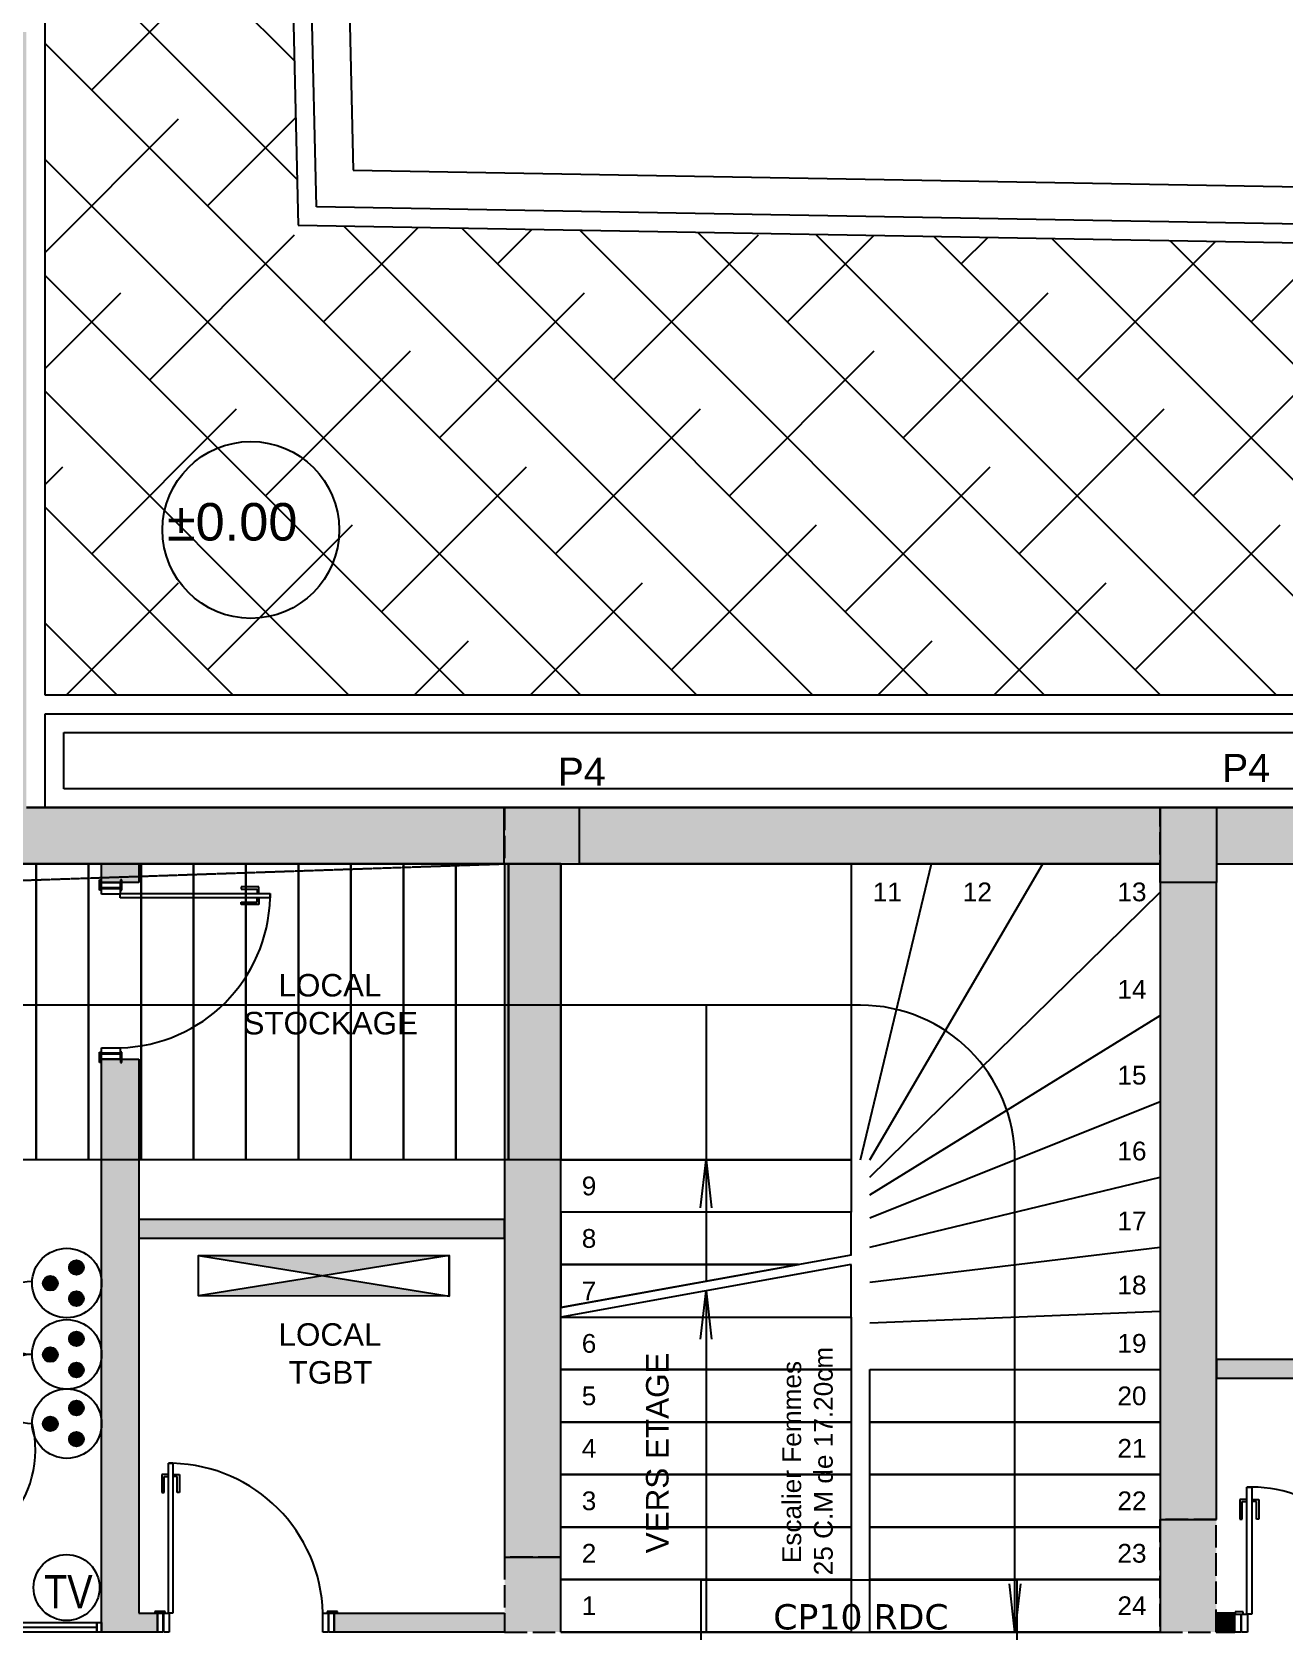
# Model space of a CAD drawing. Header units: millimetres. Extents: x 71819 to 78266, y 23672 to 38445.
# Drawn here: x 75117 to 75786, y 32115 to 32968 of the extents above; entities that cross this region are included whole.
import ezdxf
from ezdxf.enums import TextEntityAlignment as Align

# ---------------------------------------------------------------- set-up
doc = ezdxf.new("R2010")
doc.units = ezdxf.units.MM
for name, pattern in [('ACAD_ISO02W100', [15, 12, -3]), ('ACAD_ISO03W100', [30, 12, -18]), ('CACHE', [0.375, 0.25, -0.125]), ('DASHED2', [0.375, 0.25, -0.125])]:
    doc.linetypes.add(name, pattern=pattern)
for name, color, linetype in [('Plan Archi', 8, 'Continuous'), ('prise', 1, 'Continuous'), ('PRISES DE COURANT', 5, 'Continuous'), ('TP-0', 7, 'Continuous')]:
    doc.layers.add(name, color=color, linetype=linetype)
doc.layers.add('STRUCTURE POUTRES', color=5, linetype='ACAD_ISO03W100', lineweight=20)
doc.styles.add('ARIAL', font='arial.ttf')
doc.styles.get("Standard").update_dxf_attribs({"font": 'arial.ttf'})
doc.styles.add('STYLE_GENERE_1', font='ARIALN.TTF')
doc.styles.add('Verdana', font='verdana.ttf')

# ---------------------------------------------------------------- blocks, each defined once
blk = doc.blocks.new('Prise de courant normale')
at = {"layer": 'prise', "linetype": 'Continuous'}
for points in [[(-122.5, 51.1, 1), (-43.6, 51.1, 1)], [(43.6, 51.1, 1), (122.5, 51.1, 1)], [(-38.3, -88.5, 1), (40.6, -88.5, 1)]]:
    blk.add_hatch(color=5, dxfattribs=at).paths.add_polyline_path(points, flags=0)
at = {"layer": 'prise', "color": 1, "linetype": 'Continuous'}
blk.add_circle((0, 0), 185.4, dxfattribs=at)
at = {"layer": 'prise', "color": 5, "linetype": 'Continuous'}
for centre in [(-83.1, 51.1), (83.1, 51.1), (1.2, -88.5)]:
    blk.add_circle(centre, 39.4, dxfattribs=at)
blk = doc.blocks.new('Prise télévision')
at = {"layer": 'prise', "color": 1, "linetype": 'Continuous'}
blk.add_circle((0, 0), 176.1, dxfattribs=at)
at = {"layer": 'prise', "color": 4, "linetype": 'Continuous', "insert": (-120.4, -110.7), "char_height": 177.188, "attachment_point": 7, "style": 'STYLE_GENERE_1'}
blk.add_mtext('{\\fArial Narrow|b0|i0|c0|p34;TV}', dxfattribs=at)
blk = doc.blocks.new('ETIQ ECL')
at = {"color": 6, "linetype": 'ByBlock'}
blk.add_lwpolyline([(-28.09, 19.8), (28.09, 19.8), (28.09, -19.8), (-28.09, -19.8)], close=True, dxfattribs=at)
at = {"layer": 'STRUCTURE POUTRES', "color": 6, "linetype": 'ByBlock'}
for points in [[(-28.09, 19.8), (28.09, 19.8), (28.09, 6.6), (-28.09, 6.6)], [(-28.09, 6.6), (28.09, 6.6), (28.09, -6.6), (-28.09, -6.6)], [(-28.09, -6.6), (28.09, -6.6), (28.09, -19.8), (-28.09, -19.8)]]:
    blk.add_lwpolyline(points, close=True, dxfattribs=at)
at = {"layer": 'STRUCTURE POUTRES', "color": 6, "linetype": 'ByBlock', "style": 'Verdana'}
for tag, p in [('CIRCUIT', (0.33, 10.99)), ('CABLE', (-0.49, -2.08)), ('SECTION', (0.37, -14.32))]:
    blk.add_attdef(tag, text='', height=4.5, dxfattribs=at).set_placement(p, align=Align.CENTER)
blk = doc.blocks.new('ar N')
at = {"layer": 'TP-0'}
h = blk.add_hatch(color=5, dxfattribs=at)
h.dxf.hatch_style = 1
h.paths.add_polyline_path([(2, 0.4), (-2.95, 0.4), (-0.475, 0)])
h.paths.add_polyline_path([(-0.475, 0), (-2.95, -0.4), (2, -0.4)])
at = {"color": 5}
blk.add_lwpolyline([(2, -0.4), (-2.95, -0.4), (-2.95, 0.4), (2, 0.4)], close=True, dxfattribs=at)
at = {"layer": 'TP-0', "color": 5}
blk.add_lwpolyline([(-2.95, 0.4), (2, 0.4), (2, -0.4), (-2.95, -0.4)], close=True, dxfattribs=at)
blk.add_lwpolyline([(-2.95, 0.4), (2, -0.4), (2, 0.4), (-2.95, -0.4)], dxfattribs=at)

msp = doc.modelspace()

# ---------------------------------------------------------------- hatches: boundary and pattern name
at = {"layer": 'Plan Archi'}
h = msp.add_hatch(color=256, dxfattribs=at)
h.dxf.hatch_style = 1
h.paths.add_polyline_path([(75369.4, 32524.65), (75369.4, 32554.65), (75114.43, 32554.65), (75114.43, 32968.47), (74888.71, 32968.47), (74888.71, 33205.93), (74858.71, 33205.93), (74858.71, 32744.65), (74848.71, 32744.65), (74848.71, 32734.65), (74878.71, 32734.65), (74878.71, 32724.65), (74888.71, 32724.65), (74888.71, 32734.65), (74980.13, 32734.65), (74980.13, 32744.65), (74888.71, 32744.65), (74888.71, 32938.47), (75084.43, 32938.47), (75084.43, 32744.65), (75074.43, 32744.65), (75074.43, 32734.65), (75084.43, 32734.65), (75084.43, 32554.65), (74888.71, 32554.65), (74888.71, 32524.65)])
at = {"layer": 'Plan Archi', "linetype": 'ACAD_ISO02W100'}
for points in [[(75369.58, 32554.65), (75369.58, 32524.65), (75409.58, 32524.65), (75409.58, 32554.65)], [(75719.32, 32114.77), (75749.32, 32114.77), (75749.32, 32174.78), (75719.32, 32174.78)], [(75719.32, 32114.77), (75749.32, 32114.77), (75749.32, 32174.78), (75719.32, 32174.78)], [(75399.58, 32154.77), (75369.58, 32154.77), (75369.58, 32114.77), (75399.58, 32114.77)]]:
    msp.add_hatch(color=256, dxfattribs=at).paths.add_polyline_path(points)
at = {"layer": 'Plan Archi'}
h = msp.add_hatch(color=256, dxfattribs=at)
h.dxf.hatch_style = 1
h.paths.add_polyline_path([(75409.58, 32554.66), (75719.43, 32554.66), (75719.43, 32524.66), (75409.58, 32524.66)])
h = msp.add_hatch(color=256, dxfattribs=at)
h.dxf.hatch_style = 1
h.paths.add_polyline_path([(75409.58, 32554.66), (75719.43, 32554.66), (75719.43, 32524.66), (75409.58, 32524.66)])
at = {"layer": 'Plan Archi', "linetype": 'ACAD_ISO02W100'}
h = msp.add_hatch(color=256, dxfattribs=at)
h.dxf.hatch_style = 1
h.paths.add_polyline_path([(75719.43, 32554.62), (75749.43, 32554.62), (75749.43, 32514.62), (75719.43, 32514.62)])
at = {"layer": 'Plan Archi'}
h = msp.add_hatch(color=256, dxfattribs=at)
h.dxf.hatch_style = 1
h.paths.add_polyline_path([(75749.43, 32554.65), (75749.43, 32524.66), (75802.25, 32524.66), (75802.25, 32554.65)])
h = msp.add_hatch(color=256, dxfattribs=at)
h.dxf.hatch_style = 1
h.paths.add_polyline_path([(75749.43, 32554.65), (75749.43, 32524.66), (75802.25, 32524.66), (75802.25, 32554.65)])
h = msp.add_hatch(color=256, dxfattribs=at)
h.dxf.hatch_style = 1
h.paths.add_polyline_path([(75154.43, 32514.65), (75154.43, 32524.66), (75174.43, 32524.66), (75174.43, 32514.65)])
h = msp.add_hatch(color=256, dxfattribs=at)
h.dxf.hatch_style = 1
h.paths.add_polyline_path([(75369.58, 32154.77), (75399.58, 32154.77), (75399.58, 32524.66), (75369.58, 32524.66)])
h = msp.add_hatch(color=256, dxfattribs=at)
h.dxf.hatch_style = 1
h.paths.add_polyline_path([(75749.43, 32514.62), (75719.43, 32514.62), (75719.43, 32174.78), (75749.43, 32174.78)])
h = msp.add_hatch(color=256, dxfattribs=at)
h.dxf.hatch_style = 1
h.paths.add_polyline_path([(75174.43, 32124.77), (75184.43, 32124.77), (75184.43, 32114.77), (75154.43, 32114.77), (75154.43, 32420.36), (75174.43, 32420.36)])
h = msp.add_hatch(color=256, dxfattribs=at)
h.dxf.hatch_style = 1
h.paths.add_polyline_path([(75174.43, 32324.92), (75369.58, 32324.92), (75369.58, 32334.92), (75174.43, 32334.92)])
h = msp.add_hatch(color=256, dxfattribs=at)
h.dxf.hatch_style = 1
h.paths.add_polyline_path([(75842.8, 32114.77), (76032.7, 32114.77), (76032.7, 32124.77), (75967.7, 32124.77), (75967.7, 32250.13), (76032.7, 32250.13), (76032.7, 32260.13), (75749.43, 32260.13), (75749.43, 32250.13), (75957.7, 32250.13), (75957.7, 32124.77), (75842.8, 32124.77)])
h = msp.add_hatch(color=256, dxfattribs=at)
h.dxf.hatch_style = 1
h.paths.add_polyline_path([(75278.72, 32124.77), (75369.53, 32124.77), (75369.53, 32114.77), (75278.72, 32114.77)])
h = msp.add_hatch(color=256, dxfattribs=at)
h.dxf.hatch_style = 1
h.paths.add_polyline_path([(75759.32, 32124.77), (75749.32, 32124.77), (75749.32, 32114.77), (75759.32, 32114.77)])

# ---------------------------------------------------------------- linework, layer by layer
at = {"layer": 'Plan Archi', "color": 0}
for p, q in [((75274.59, 33523.76), (75288.71, 32894.82)), ((75269.15, 32875.16), (75255.02, 33504.37)), ((75288.71, 32894.82), (77804.3, 32850.63)), ((77784.55, 32830.98), (75269.15, 32875.16))]:
    msp.add_line(p, q, dxfattribs=at)
at = {"layer": 'Plan Archi'}
for p, q in [((74634.48, 33514.18), (75258.82, 32889.85)), ((74698.39, 33512.14), (75257.4, 32953.14)), ((75245.23, 33494.68), (75259.37, 32865.33)), ((75149.24, 32937.55), (75226.58, 33014.89)), ((75124.43, 32614.65), (75124.43, 32978.47)), ((75124.43, 32962.36), (75472.14, 32614.65)), ((75124.43, 32850.87), (75195.64, 32922.08)), ((75211.11, 32875.68), (75258.08, 32922.65)), ((75124.43, 32900.49), (75410.27, 32614.65)), ((75180.18, 32782.87), (75257.52, 32860.21)), ((75259.37, 32865.33), (77774.67, 32821.15)), ((75272.98, 32813.81), (75323.38, 32864.21)), ((75283.76, 32864.9), (75534.01, 32614.65)), ((75346.74, 32863.8), (75595.88, 32614.65)), ((75365.79, 32844.74), (75384.19, 32863.14)), ((75409.72, 32862.69), (75657.75, 32614.65)), ((75427.66, 32782.87), (75505, 32860.21)), ((75472.7, 32861.58), (75719.63, 32614.65)), ((75520.47, 32813.81), (75566.6, 32859.94)), ((75535.67, 32860.48), (75781.5, 32614.65)), ((75598.65, 32859.37), (75843.37, 32614.65)), ((75613.28, 32844.74), (75627.4, 32858.87)), ((75661.63, 32858.27), (75905.24, 32614.65)), ((75675.15, 32782.87), (75749.01, 32856.73)), ((75724.61, 32857.16), (75967.11, 32614.65)), ((75767.96, 32813.81), (75809.81, 32855.66)), ((75124.43, 32838.62), (75348.4, 32614.65)), ((75124.43, 32789), (75164.71, 32829.28)), ((75334.86, 32751.94), (75412.2, 32829.28)), ((75582.34, 32751.94), (75659.68, 32829.28)), ((75242.05, 32721), (75319.39, 32798.34)), ((75489.54, 32721), (75566.88, 32798.34)), ((75737.02, 32721), (75814.36, 32798.34)), ((75124.43, 32776.75), (75286.52, 32614.65)), ((75149.24, 32690.06), (75226.58, 32767.4)), ((75396.73, 32690.06), (75474.07, 32767.4)), ((75644.21, 32690.06), (75721.55, 32767.4)), ((75124.43, 32727.12), (75133.77, 32736.47)), ((75303.92, 32659.13), (75381.26, 32736.47)), ((75551.41, 32659.13), (75628.75, 32736.47)), ((75124.43, 32714.88), (75224.65, 32614.65)), ((75211.11, 32628.19), (75288.45, 32705.53)), ((75458.6, 32628.19), (75535.94, 32705.53)), ((75706.09, 32628.19), (75783.43, 32705.53)), ((75135.7, 32614.65), (75195.64, 32674.6)), ((75383.19, 32614.65), (75443.13, 32674.6)), ((75630.68, 32614.65), (75690.62, 32674.6)), ((75124.43, 32653.01), (75162.78, 32614.65)), ((75321.32, 32614.65), (75350.32, 32643.66)), ((75568.8, 32614.65), (75597.81, 32643.66)), ((77590.32, 32614.66), (75124.43, 32614.65)), ((75124.43, 32604.65), (77580.32, 32604.66)), ((75124.43, 32554.65), (75124.43, 32604.65)), ((75134.43, 32594.65), (77570.32, 32594.66)), ((75134.43, 32564.65), (75134.43, 32594.65)), ((77540.32, 32564.66), (75134.43, 32564.65)), ((75369.4, 32554.65), (75114.43, 32554.65)), ((77530.32, 32554.66), (75124.43, 32554.65)), ((75369.4, 32524.65), (75369.4, 32554.65)), ((75409.58, 32554.66), (75719.43, 32554.66)), ((75409.58, 32524.66), (75409.58, 32554.66)), ((75719.43, 32554.66), (75719.43, 32524.66)), ((75749.43, 32554.65), (75749.43, 32524.66)), ((75802.25, 32554.65), (75749.43, 32554.65)), ((74888.71, 32524.65), (75369.4, 32524.65)), ((75154.43, 32514.65), (75154.43, 32524.66)), ((75154.43, 32524.66), (75174.43, 32524.66)), ((75174.43, 32524.66), (75174.43, 32514.65)), ((75399.58, 32524.66), (75369.58, 32524.66)), ((75369.58, 32524.66), (75369.58, 32154.77)), ((75399.58, 32524.66), (75554.51, 32524.66)), ((75399.58, 32366.77), (75399.58, 32524.66)), ((75399.58, 32154.77), (75399.58, 32524.66)), ((75719.43, 32524.66), (75409.58, 32524.66)), ((75554.51, 32524.66), (75719.43, 32524.66)), ((75554.51, 32524.66), (75554.51, 32366.77)), ((75559.51, 32366.77), (75597.39, 32524.66)), ((75564.51, 32366.77), (75656.74, 32524.66)), ((75719.43, 32524.66), (75719.43, 32114.77)), ((75749.43, 32524.66), (75802.25, 32524.66)), ((75153.48, 32510.58), (75153.48, 32516.15)), ((75153.48, 32516.15), (75154.29, 32516.15)), ((75154.29, 32510.58), (75153.48, 32510.58)), ((75154.29, 32516.15), (75154.29, 32510.58)), ((75174.43, 32514.65), (75154.43, 32514.65)), ((75154.43, 32511.8), (75154.43, 32514.65)), ((75154.43, 32514.65), (75164.43, 32514.65)), ((75164.43, 32511.8), (75154.43, 32511.8)), ((75154.43, 32508.54), (75154.43, 32511.39)), ((75154.43, 32511.39), (75164.43, 32511.39)), ((75164.43, 32514.65), (75164.43, 32508.54)), ((75164.43, 32514.52), (75164.43, 32510.71)), ((75164.43, 32511.39), (75164.43, 32508.54)), ((75165.38, 32516.15), (75164.56, 32516.15)), ((75164.56, 32516.15), (75164.56, 32510.58)), ((75164.56, 32510.58), (75165.38, 32510.58)), ((75165.38, 32510.58), (75165.38, 32516.15)), ((75238.47, 32512.34), (75228.94, 32512.34)), ((75228.94, 32512.34), (75228.94, 32511.12)), ((75228.94, 32511.12), (75237.47, 32511.12)), ((75237.47, 32511.12), (75237.47, 32508.9)), ((75238.47, 32508.97), (75238.47, 32512.34)), ((75564.51, 32357.44), (75719.43, 32509.53)), ((75749.43, 32514.62), (75719.43, 32514.62)), ((75719.43, 32514.62), (75719.43, 32174.78)), ((75749.43, 32174.78), (75749.43, 32514.62)), ((75164.43, 32508.54), (75154.43, 32508.54)), ((75164.43, 32508.82), (75244.44, 32508.82)), ((75164.43, 32506.47), (75164.43, 32508.82)), ((75244.44, 32506.47), (75164.43, 32506.47)), ((75228.94, 32504.18), (75237.47, 32504.18)), ((75228.94, 32502.96), (75228.94, 32504.18)), ((75238.47, 32502.96), (75228.94, 32502.96)), ((75237.47, 32504.18), (75237.47, 32506.4)), ((75238.47, 32506.33), (75238.47, 32502.96)), ((75244.44, 32508.82), (75244.44, 32506.47)), ((75244.44, 32506.47), (75244.44, 32508.82)), ((75554.51, 32449.2), (75477.07, 32449.2)), ((75477.07, 32449.2), (75477.07, 32301.85)), ((75559.51, 32449.2), (75554.51, 32449.2)), ((75564.51, 32348.11), (75719.43, 32443.68)), ((75153.48, 32418.59), (75153.48, 32424.16)), ((75153.48, 32424.16), (75154.29, 32424.16)), ((75154.29, 32424.16), (75154.29, 32418.59)), ((75154.43, 32423.62), (75154.43, 32426.47)), ((75154.43, 32426.47), (75164.43, 32426.47)), ((75164.43, 32426.47), (75164.43, 32423.62)), ((75165.38, 32424.16), (75164.56, 32424.16)), ((75164.56, 32424.16), (75164.56, 32418.59)), ((75165.38, 32418.59), (75165.38, 32424.16)), ((75154.29, 32418.59), (75153.48, 32418.59)), ((75164.43, 32423.62), (75154.43, 32423.62)), ((75154.43, 32420.36), (75154.43, 32423.21)), ((75154.43, 32423.21), (75164.43, 32423.21)), ((75164.43, 32420.36), (75154.43, 32420.36)), ((75154.43, 32114.77), (75154.43, 32420.36)), ((75154.43, 32420.36), (75174.43, 32420.36)), ((75164.43, 32423.21), (75164.43, 32420.36)), ((75164.56, 32418.59), (75165.38, 32418.59)), ((75174.43, 32420.36), (75174.43, 32124.77)), ((75564.51, 32335.67), (75719.43, 32397.89)), ((75399.58, 32338.77), (75399.58, 32366.77)), ((75399.58, 32366.77), (75554.51, 32366.77)), ((75554.51, 32366.77), (75399.58, 32366.77)), ((75474.08, 32341.03), (75477.07, 32366.77)), ((75477.07, 32366.77), (75480.07, 32341.03)), ((75554.51, 32366.77), (75554.51, 32338.77)), ((75641.94, 32114.77), (75641.94, 32366.77)), ((75564.51, 32320.11), (75719.43, 32357.44)), ((75554.51, 32338.77), (75399.58, 32338.77)), ((75399.58, 32338.77), (75399.58, 32310.77)), ((75554.51, 32338.77), (75399.58, 32338.77)), ((75554.51, 32315.85), (75554.51, 32338.77)), ((75369.58, 32334.92), (75174.43, 32334.92)), ((75174.43, 32334.92), (75174.43, 32324.92)), ((75369.58, 32324.92), (75369.58, 32334.92)), ((75174.43, 32324.92), (75369.58, 32324.92)), ((75554.51, 32315.85), (75399.58, 32287.85)), ((75564.51, 32301.44), (75719.43, 32320.11)), ((75526.4, 32310.77), (75399.58, 32310.77)), ((75399.58, 32310.77), (75399.58, 32287.85)), ((75399.58, 32287.85), (75526.4, 32310.77)), ((75399.58, 32310.77), (75526.4, 32310.77)), ((75554.51, 32310.77), (75399.58, 32282.77)), ((75554.51, 32282.77), (75554.51, 32310.77)), ((75474.08, 32271.03), (75477.07, 32296.77)), ((75477.07, 32296.77), (75480.07, 32271.03)), ((75477.07, 32296.77), (75477.07, 32114.77)), ((75399.58, 32282.77), (75554.51, 32282.77)), ((75399.58, 32254.77), (75399.58, 32282.77)), ((75399.58, 32282.77), (75554.51, 32282.77)), ((75554.51, 32282.77), (75554.51, 32254.77)), ((75564.51, 32279.66), (75719.43, 32285.88)), ((75399.58, 32226.77), (75399.58, 32254.77)), ((75399.58, 32254.77), (75554.51, 32254.77)), ((75554.51, 32254.77), (75399.58, 32254.77)), ((75554.51, 32254.77), (75554.51, 32226.77)), ((75564.51, 32226.77), (75564.51, 32254.77)), ((75564.51, 32254.77), (75719.43, 32254.77)), ((75719.43, 32254.77), (75719.43, 32226.77)), ((76032.7, 32260.13), (75749.43, 32260.13)), ((75749.43, 32260.13), (75749.43, 32250.13)), ((75749.43, 32250.13), (75957.7, 32250.13)), ((75399.58, 32198.77), (75399.58, 32226.77)), ((75399.58, 32226.77), (75554.51, 32226.77)), ((75554.51, 32226.77), (75399.58, 32226.77)), ((75554.51, 32226.77), (75554.51, 32198.77)), ((75719.43, 32226.77), (75564.51, 32226.77)), ((75564.51, 32198.77), (75564.51, 32226.77)), ((75564.51, 32226.77), (75719.43, 32226.77)), ((75719.43, 32226.77), (75719.43, 32198.77)), ((75190.26, 32124.77), (75190.26, 32204.78)), ((75190.26, 32204.78), (75192.61, 32204.78)), ((75192.61, 32204.78), (75190.26, 32204.78)), ((75192.61, 32204.78), (75192.61, 32124.77)), ((75186.74, 32198.81), (75186.74, 32189.28)), ((75190.11, 32198.81), (75186.74, 32198.81)), ((75187.96, 32189.28), (75187.96, 32197.81)), ((75187.96, 32197.81), (75190.19, 32197.81)), ((75194.9, 32197.81), (75192.68, 32197.81)), ((75192.75, 32198.81), (75196.12, 32198.81)), ((75194.9, 32189.28), (75194.9, 32197.81)), ((75196.12, 32198.81), (75196.12, 32189.28)), ((75399.58, 32170.77), (75399.58, 32198.77)), ((75399.58, 32198.77), (75554.51, 32198.77)), ((75554.51, 32198.77), (75399.58, 32198.77)), ((75554.51, 32198.77), (75554.51, 32170.77)), ((75719.43, 32198.77), (75564.51, 32198.77)), ((75564.51, 32170.77), (75564.51, 32198.77)), ((75564.51, 32198.77), (75719.43, 32198.77)), ((75719.43, 32198.77), (75719.43, 32170.77)), ((75186.74, 32189.28), (75187.96, 32189.28)), ((75196.12, 32189.28), (75194.9, 32189.28)), ((75761.86, 32185.5), (75761.86, 32175.04)), ((75765.56, 32185.5), (75761.86, 32185.5)), ((75765.72, 32124.31), (75765.72, 32192.05)), ((75765.72, 32192.05), (75768.29, 32192.05)), ((75768.29, 32192.05), (75765.72, 32192.05)), ((75768.29, 32192.05), (75768.29, 32124.31)), ((75768.45, 32185.5), (75772.15, 32185.5)), ((75772.15, 32185.5), (75772.15, 32175.04)), ((75763.2, 32175.04), (75763.2, 32184.4)), ((75763.2, 32184.4), (75765.64, 32184.4)), ((75770.81, 32184.4), (75768.37, 32184.4)), ((75770.81, 32175.04), (75770.81, 32184.4)), ((75399.58, 32142.77), (75399.58, 32170.77)), ((75399.58, 32170.77), (75554.51, 32170.77)), ((75554.51, 32170.77), (75399.58, 32170.77)), ((75554.51, 32170.77), (75554.51, 32142.77)), ((75719.43, 32170.77), (75564.51, 32170.77)), ((75564.51, 32142.77), (75564.51, 32170.77)), ((75564.51, 32170.77), (75719.43, 32170.77)), ((75719.43, 32174.78), (75749.43, 32174.78)), ((75719.43, 32170.77), (75719.43, 32142.77)), ((75761.86, 32175.04), (75763.2, 32175.04)), ((75772.15, 32175.04), (75770.81, 32175.04)), ((75369.58, 32154.77), (75399.58, 32154.77)), ((75399.58, 32114.77), (75399.58, 32142.77)), ((75399.58, 32142.77), (75554.51, 32142.77)), ((75554.51, 32142.77), (75399.58, 32142.77)), ((75554.51, 32142.77), (75554.51, 32114.77)), ((75719.43, 32142.77), (75564.51, 32142.77)), ((75564.51, 32114.77), (75564.51, 32142.77)), ((75564.51, 32142.77), (75719.43, 32142.77)), ((75719.43, 32142.77), (75719.43, 32114.77)), ((75641.94, 32114.77), (75638.95, 32140.51)), ((75644.93, 32140.51), (75641.94, 32114.77)), ((75188.5, 32125.72), (75182.93, 32125.72)), ((75182.93, 32125.72), (75182.93, 32124.91)), ((75188.5, 32124.91), (75188.5, 32125.72)), ((75280.49, 32125.72), (75274.92, 32125.72)), ((75274.92, 32125.72), (75274.92, 32124.91)), ((75280.49, 32124.91), (75280.49, 32125.72)), ((75763.64, 32125.5), (75759.47, 32125.5)), ((75759.47, 32125.5), (75759.47, 32124.31)), ((75763.64, 32124.31), (75763.64, 32125.5)), ((74863.71, 32119.77), (75151.93, 32119.77)), ((74863.71, 32117.27), (75151.93, 32117.27)), ((75151.93, 32119.77), (75154.43, 32119.77)), ((75151.93, 32114.77), (75151.93, 32119.77)), ((75151.93, 32119.77), (75151.93, 32114.77)), ((75154.43, 32119.77), (75154.43, 32114.77)), ((75174.43, 32124.77), (75184.43, 32124.77)), ((75182.93, 32124.91), (75188.5, 32124.91)), ((75184.43, 32114.77), (75184.43, 32124.77)), ((75184.43, 32124.77), (75190.54, 32124.77)), ((75184.43, 32124.77), (75184.43, 32114.77)), ((75184.56, 32124.77), (75188.37, 32124.77)), ((75187.28, 32124.77), (75187.28, 32114.77)), ((75187.69, 32114.77), (75187.69, 32124.77)), ((75187.69, 32124.77), (75190.54, 32124.77)), ((75192.61, 32124.77), (75190.26, 32124.77)), ((75190.54, 32124.77), (75190.54, 32114.77)), ((75272.61, 32114.77), (75272.61, 32124.77)), ((75272.61, 32124.77), (75275.46, 32124.77)), ((75274.92, 32124.91), (75280.49, 32124.91)), ((75275.46, 32124.77), (75275.46, 32114.77)), ((75275.87, 32114.77), (75275.87, 32124.77)), ((75275.87, 32124.77), (75278.72, 32124.77)), ((75278.72, 32124.77), (75369.53, 32124.77)), ((75278.72, 32114.77), (75278.72, 32124.77)), ((75278.72, 32124.77), (75278.72, 32114.77)), ((75369.53, 32124.77), (75369.53, 32114.77)), ((75759.32, 32124.77), (75749.32, 32124.77)), ((75749.32, 32124.77), (75749.32, 32114.77)), ((75759.32, 32114.77), (75759.32, 32124.77)), ((75759.32, 32114.77), (75759.32, 32124.31)), ((75759.32, 32124.31), (75766.03, 32124.31)), ((75759.47, 32124.31), (75763.64, 32124.31)), ((75762.45, 32124.31), (75762.45, 32114.77)), ((75762.9, 32114.77), (75762.9, 32124.31)), ((75762.9, 32124.31), (75766.03, 32124.31)), ((75768.29, 32124.31), (75765.72, 32124.31)), ((75766.03, 32124.31), (75766.03, 32114.77)), ((75151.93, 32114.77), (74863.71, 32114.77)), ((75154.43, 32114.77), (75151.93, 32114.77)), ((75184.43, 32114.77), (75154.43, 32114.77)), ((75187.28, 32114.77), (75184.43, 32114.77)), ((75190.54, 32114.77), (75187.69, 32114.77)), ((75275.46, 32114.77), (75272.61, 32114.77)), ((75278.72, 32114.77), (75275.87, 32114.77)), ((75369.53, 32114.77), (75278.72, 32114.77)), ((75554.51, 32114.77), (75399.58, 32114.77)), ((75719.43, 32114.77), (75564.51, 32114.77)), ((75749.32, 32114.77), (75759.32, 32114.77)), ((75762.45, 32114.77), (75759.32, 32114.77)), ((75766.03, 32114.77), (75762.9, 32114.77))]:
    msp.add_line(p, q, dxfattribs=at)
at = {"layer": 'Plan Archi', "linetype": 'DASHED2'}
msp.add_line((75114.43, 32554.65), (77530.32, 32554.66), dxfattribs=at)
at = {"layer": 'Plan Archi', "linetype": 'ACAD_ISO02W100'}
for p, q in [((75369.58, 32554.65), (75369.58, 32524.65)), ((75409.58, 32554.65), (75369.58, 32554.65)), ((75409.58, 32524.65), (75409.58, 32554.65)), ((75719.43, 32554.62), (75749.43, 32554.62)), ((75719.43, 32514.62), (75719.43, 32554.62)), ((75749.43, 32554.62), (75749.43, 32514.62)), ((75369.58, 32524.65), (75409.58, 32524.65)), ((75749.43, 32514.62), (75719.43, 32514.62)), ((75749.32, 32174.78), (75719.32, 32174.78)), ((75719.32, 32174.78), (75719.32, 32114.77)), ((75749.32, 32174.78), (75719.32, 32174.78)), ((75719.32, 32174.78), (75719.32, 32114.77)), ((75749.32, 32114.77), (75749.32, 32174.78)), ((75749.32, 32114.77), (75749.32, 32174.78)), ((75399.58, 32154.77), (75369.58, 32154.77)), ((75369.58, 32154.77), (75369.58, 32114.77)), ((75399.58, 32114.77), (75399.58, 32154.77)), ((75369.58, 32114.77), (75399.58, 32114.77)), ((75719.32, 32114.77), (75749.32, 32114.77)), ((75719.32, 32114.77), (75749.32, 32114.77))]:
    msp.add_line(p, q, dxfattribs=at)
at = {"layer": 'Plan Archi', "linetype": 'CACHE'}
for p, q in [((75369.58, 32524.65), (74888.71, 32524.65)), ((74903.44, 32508.71), (75369.58, 32524.65)), ((75091.58, 32524.66), (75119.58, 32524.66)), ((75119.58, 32524.66), (75119.58, 32366.77)), ((75119.58, 32366.77), (75119.58, 32524.66)), ((75119.58, 32524.66), (75147.58, 32524.66)), ((75147.58, 32524.66), (75147.58, 32366.77)), ((75147.58, 32366.77), (75147.58, 32524.66)), ((75147.58, 32524.66), (75175.58, 32524.66)), ((75175.58, 32524.66), (75175.58, 32366.77)), ((75175.58, 32366.77), (75175.58, 32524.66)), ((75175.58, 32524.66), (75203.58, 32524.66)), ((75203.58, 32524.66), (75203.58, 32366.77)), ((75203.58, 32366.77), (75203.58, 32524.66)), ((75203.58, 32524.66), (75231.58, 32524.66)), ((75231.58, 32524.66), (75231.58, 32366.77)), ((75231.58, 32366.77), (75231.58, 32524.66)), ((75231.58, 32524.66), (75259.58, 32524.66)), ((75259.58, 32524.66), (75259.58, 32366.77)), ((75259.58, 32366.77), (75259.58, 32524.66)), ((75259.58, 32524.66), (75287.58, 32524.66)), ((75287.58, 32524.66), (75287.58, 32366.77)), ((75287.58, 32366.77), (75287.58, 32524.66)), ((75287.58, 32524.66), (75315.58, 32524.66)), ((75315.58, 32524.66), (75315.58, 32366.77)), ((75315.58, 32366.77), (75315.58, 32524.66)), ((75315.58, 32524.66), (75343.58, 32524.66)), ((75343.58, 32524.66), (75343.58, 32366.77)), ((75343.58, 32366.77), (75343.58, 32524.66)), ((75343.58, 32524.66), (75371.58, 32524.66)), ((75371.58, 32366.77), (75371.58, 32524.66)), ((75371.58, 32524.66), (75399.58, 32524.66)), ((75371.58, 32524.66), (75371.58, 32366.77)), ((75399.58, 32524.66), (75399.58, 32366.77)), ((75477.07, 32449.2), (75007.64, 32449.2)), ((75119.58, 32366.77), (75091.58, 32366.77)), ((75147.58, 32366.77), (75119.58, 32366.77)), ((75175.58, 32366.77), (75147.58, 32366.77)), ((75203.58, 32366.77), (75175.58, 32366.77)), ((75231.58, 32366.77), (75203.58, 32366.77)), ((75259.58, 32366.77), (75231.58, 32366.77)), ((75287.58, 32366.77), (75259.58, 32366.77)), ((75315.58, 32366.77), (75287.58, 32366.77)), ((75343.58, 32366.77), (75315.58, 32366.77)), ((75371.58, 32366.77), (75343.58, 32366.77)), ((75399.58, 32366.77), (75371.58, 32366.77))]:
    msp.add_line(p, q, dxfattribs=at)
at = {"layer": 'Plan Archi', "color": 6}
msp.add_line((75399.58, 32114.77), (75719.43, 32114.77), dxfattribs=at)
at = {"layer": 'Plan Archi'}
msp.add_circle((75234.19, 32702.79), 47.17, dxfattribs=at)
for centre, radius, start, end in [((75162.26, 32508.66), 82.21, 271.51417, 358.47841), ((75559.51, 32366.77), 82.43, 0, 90), ((75190.42, 32122.6), 82.21, 1.51417, 88.47841), ((75768.38, 32124.34), 67.71, 359.97071, 90.07074)]:
    msp.add_arc(centre, radius, start, end, dxfattribs=at)
at = {"layer": 'PRISES DE COURANT', "color": 6}
for centre, radius, start, end in [((75272.85, 32598.72), 745.15, 300.79893, 351.19281), ((75117.31, 32282.37), 19.47, 89.53383, 270.40562), ((75117.36, 32244.43), 18.47, 89.71234, 270.28766), ((75063.01, 32211.87), 56.23, 257.18176, 14.50868)]:
    msp.add_arc(centre, radius, start, end, dxfattribs=at)

# ---------------------------------------------------------------- block references
at = {"layer": 'PRISES DE COURANT', "xscale": 0.1, "yscale": 0.1, "zscale": 0.1, "rotation": 270}
for p in [(75135.99, 32300.96), (75135.99, 32262.9), (75135.99, 32225.96)]:
    msp.add_blockref('Prise de courant normale', p, dxfattribs=at)
at = {"layer": 'PRISES DE COURANT', "color": 0, "xscale": 27, "yscale": 27, "zscale": 27, "rotation": 359.9934826636641}
msp.add_blockref('ar N', (75285.95, 32304.85), dxfattribs=at)
at = {"layer": 'PRISES DE COURANT', "xscale": 0.1, "yscale": 0.1, "zscale": 0.1}
msp.add_blockref('Prise télévision', (75135.83, 32138.47), dxfattribs=at)
msp.add_blockref('Prise télévision', (75135.83, 32138.47), dxfattribs=at)
at = {"layer": 'PRISES DE COURANT', "color": 6, "linetype": 'ByBlock', "xscale": 3, "yscale": 3, "zscale": 3}
msp.add_blockref('ETIQ ECL', (75558.74, 32083.17), dxfattribs=at).add_auto_attribs({'SECTION': '3x2.5', 'CABLE': 'U1000R2V', 'CIRCUIT': 'CP10 RDC'})

# ---------------------------------------------------------------- texts
at = {"layer": 'Plan Archi', "linetype": 'ByBlock'}
for s, height, rotation, p in [('±0.00', 20, 360, (75189.34, 32697.13)), ('LOCAL', 12, 360, (75248.93, 32453.86)), ('STOCKAGE', 12, 360, (75230.23, 32433.64)), ('LOCAL', 12, 360, (75248.93, 32267.51)), ('25 C.M de 17.20cm', 10, 90, (75544.68, 32145.03)), ('TGBT', 12, 360, (75254.36, 32247.3)), ('Escalier Femmes', 10, 90, (75527.84, 32151.51))]:
    msp.add_text(s, height=height, rotation=rotation, dxfattribs=at).set_placement(p)
at = {"layer": 'Plan Archi', "linetype": 'ByBlock', "style": 'ARIAL'}
for p in [(75397.89, 32566.29), (75752.43, 32568.29)]:
    msp.add_text('P4', height=15, dxfattribs=at).set_placement(p)
at = {"layer": 'Plan Archi'}
for s, p in [('11', (75573.81, 32509.66)), ('12', (75621.87, 32509.66)), ('13', (75704.37, 32509.66)), ('14', (75704.37, 32457.64)), ('15', (75704.37, 32411.87)), ('16', (75704.37, 32371.43)), ('9', (75414.64, 32352.77)), ('17', (75704.37, 32334.1)), ('8', (75414.64, 32324.77)), ('18', (75704.37, 32299.88)), ('7', (75414.64, 32296.77)), ('6', (75414.64, 32268.77)), ('19', (75704.37, 32268.77)), ('5', (75414.64, 32240.77)), ('20', (75704.37, 32240.77)), ('4', (75414.64, 32212.77)), ('21', (75704.37, 32212.77)), ('3', (75414.64, 32184.77)), ('22', (75704.37, 32184.77)), ('2', (75414.64, 32156.77)), ('23', (75704.37, 32156.77)), ('1', (75414.64, 32128.77)), ('24', (75704.37, 32128.77))]:
    msp.add_text(s, height=10, dxfattribs=at).set_placement(p, align=Align.MIDDLE_CENTER)
msp.add_text('VERS ETAGE', height=12, rotation=90, dxfattribs=at).set_placement((75457.07, 32156.77))

doc.saveas('drawing.dxf')
